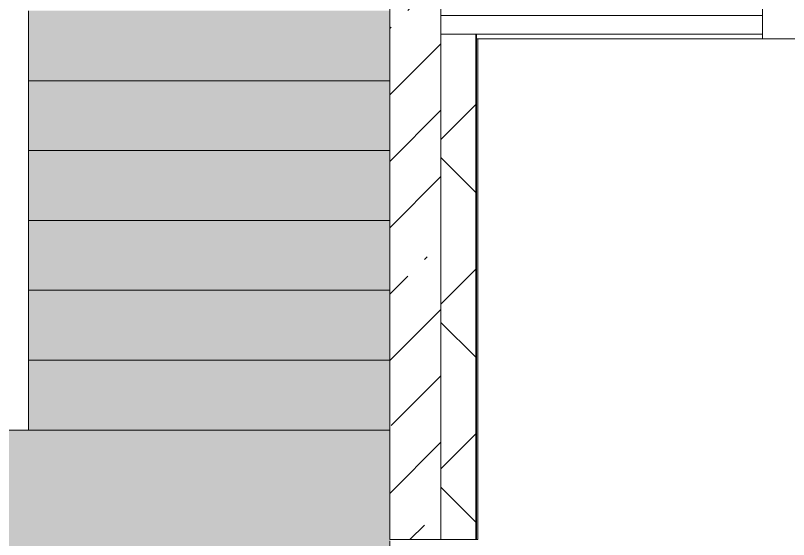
# Model space of a CAD drawing. Header units: millimetres. Extents: x 63482 to 319368, y -8553 to 29000.
# Drawn here: x 208662 to 211981, y 1150 to 3400 of the extents above; entities that cross this region are included whole.
import ezdxf

# ---------------------------------------------------------------- set-up
doc = ezdxf.new("R2010")
doc.units = ezdxf.units.MM
doc.linetypes.add('200_ШТРИХ__ш1_п0_6_', pattern=[80, 50, -30])
for name, color, linetype, lineweight in [('A-DETL-MBND', 7, '200_ШТРИХ__ш1_п0_6_', 9), ('A-WALL', 7, 'Continuous', 9), ('A-WALL-4', 7, 'Continuous', 5), ('I-WALL-2', 7, 'Continuous', 5), ('S-STRS-4', 7, 'Continuous', 5)]:
    doc.layers.add(name, color=color, linetype=linetype, lineweight=lineweight)
doc.layers.add('S-STRS-3', color=7, linetype='Continuous', lineweight=15, true_color=0xd7cdc4, transparency=1)

msp = doc.modelspace()

# ---------------------------------------------------------------- hatches: boundary and pattern name
at = {"layer": 'A-WALL-4'}
h = msp.add_hatch(dxfattribs=at)
h.set_pattern_fill('FP_52', color=256, style=0, pattern_type=2)
h.set_pattern_definition([(45, (134788.6, 0), (-353.5534, 353.5534), []), (135, (134788.6, 0), (-353.5534, -353.5534), [])])
h.paths.add_polyline_path([(210488.6, -250), (210638.6, -250), (210638.6, 350), (210488.6, 350), (210488.6, -100)])
h.paths.add_polyline_path([(210638.6, 1150), (210638.6, 3320), (210488.6, 3320), (210488.6, 1150)])
at = {"layer": 'I-WALL-2'}
h = msp.add_hatch(dxfattribs=at)
h.set_pattern_fill('FP_48', color=256, style=0, pattern_type=2)
h.set_pattern_definition([(45, (134788.6, 0), (-285.1231, 285.1231), []), (45, (135073.7, 0), (-285.1231, 285.1231), [504.031, -100.806, 16.764, -84.042])])
h.paths.add_polyline_path([(210268.6, 120), (210488.6, 120), (210488.6, 350), (210268.6, 350)])
h.paths.add_polyline_path([(210335.6, 1150), (210488.6, 1150), (210488.6, 3550), (210268.6, 3550), (210268.6, 1150)])
h.paths.add_polyline_path([(210451.8, 4050), (210488.6, 4050), (210488.6, 7900), (210268.6, 7900), (210268.6, 4050), (210335.6, 4050)])
at = {"layer": 'S-STRS-3'}
for points in [[(208718.6, 3120), (210268.6, 3120), (210268.6, 3420), (208718.6, 3420), (208718.6, 3280)], [(210268.6, 2820), (210268.6, 3120), (208718.6, 3120), (208718.6, 2820)], [(210268.6, 2520), (210268.6, 2820), (208718.6, 2820), (208718.6, 2520)], [(208718.6, 2220), (210268.6, 2220), (210268.6, 2520), (208718.6, 2520)], [(208718.6, 1920), (210268.6, 1920), (210268.6, 2220), (208718.6, 2220)], [(210268.6, 1620), (210268.6, 1920), (208718.6, 1920), (208718.6, 1620)], [(209756.8, 535), (210268.6, 535), (210268.6, 1620), (206868.6, 1620), (206868.6, 535), (207628.6, 535), (207628.6, 555), (209428.6, 555), (209428.6, 535)]]:
    msp.add_hatch(color=256, dxfattribs=at).paths.add_polyline_path(points)

# ---------------------------------------------------------------- linework, layer by layer
at = {"layer": 'A-DETL-MBND'}
msp.add_line((210268.6, 535), (210268.6, 1150), dxfattribs=at)
at = {"layer": 'A-WALL'}
for p, q in [((210488.6, 3400), (211868.6, 3400)), ((210488.6, 3320), (210488.6, 1150)), ((210488.6, 3320), (211868.6, 3320)), ((210638.6, 1150), (210638.6, 3320)), ((210641.6, 1150), (210641.6, 3320)), ((210646.6, 3300), (210641.6, 3300))]:
    msp.add_line(p, q, dxfattribs=at)
at = {"layer": 'A-WALL-4'}
for p, q in [((211868.6, 3300), (211868.6, 3750)), ((210488.6, 3550), (210488.6, 3320)), ((210646.6, 1150), (210646.6, 3300)), ((210646.6, 3300), (219740.2, 3300)), ((210488.6, 1150), (210646.6, 1150))]:
    msp.add_line(p, q, dxfattribs=at)
at = {"layer": 'I-WALL-2'}
for p, q in [((210268.6, 3550), (210268.6, 1150)), ((210268.6, 1150), (210488.6, 1150))]:
    msp.add_line(p, q, dxfattribs=at)
at = {"layer": 'S-STRS-4'}
for p, q in [((208718.6, 3420), (208718.6, 3120)), ((208718.6, 3120), (208718.6, 2820)), ((210268.6, 3120), (208718.6, 3120)), ((210268.6, 3120), (208718.6, 3120)), ((208718.6, 2820), (208718.6, 2520)), ((210268.6, 2820), (208718.6, 2820)), ((210268.6, 2820), (208718.6, 2820)), ((208718.6, 2520), (208718.6, 2220)), ((210268.6, 2520), (208718.6, 2520)), ((210268.6, 2520), (208718.6, 2520)), ((208718.6, 2220), (208718.6, 1920)), ((210268.6, 2220), (208718.6, 2220)), ((210268.6, 2220), (208718.6, 2220)), ((208718.6, 1920), (208718.6, 1620)), ((210268.6, 1920), (208718.6, 1920)), ((210268.6, 1920), (208718.6, 1920)), ((208718.6, 1620), (208418.6, 1620)), ((210268.6, 1620), (208718.6, 1620)), ((210268.6, 1620), (208718.6, 1620))]:
    msp.add_line(p, q, dxfattribs=at)

doc.saveas('drawing.dxf')
